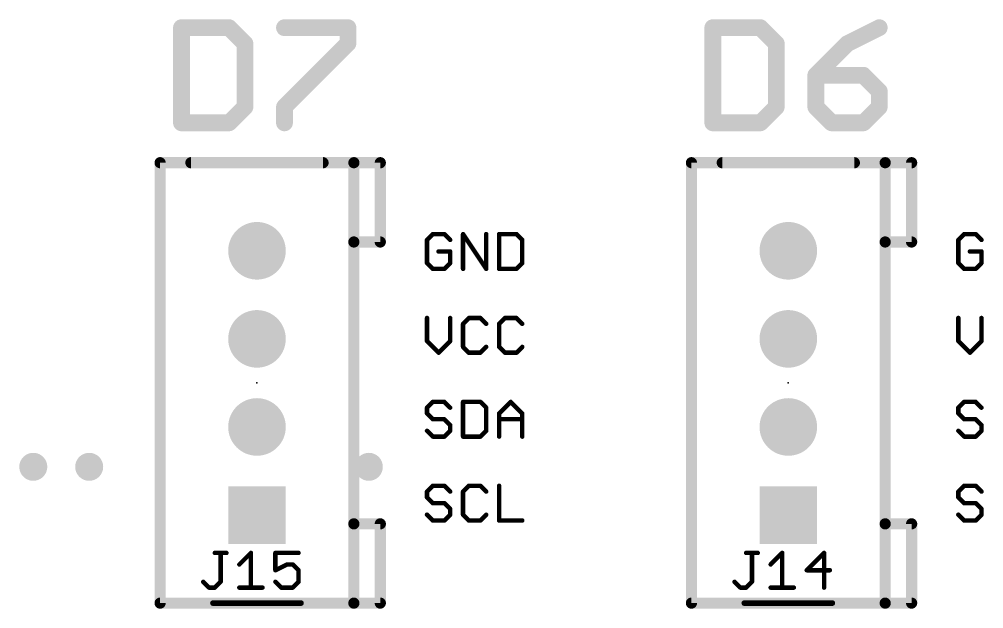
# Model space of a CAD drawing. Extents: x -6 to 140, y -6 to 118.
# Drawn here: x 25.08 to 46.98, y 10.11 to 23.5 of the extents above; entities that cross this region are included whole.
import ezdxf

# ---------------------------------------------------------------- set-up
doc = ezdxf.new("R2010")
doc.units = 0
for name, color, linetype in [('17', 94, 'CONTINUOUS'), ('18', 94, 'CONTINUOUS'), ('21', 251, 'CONTINUOUS'), ('23', 178, 'CONTINUOUS'), ('25', 251, 'CONTINUOUS')]:
    doc.layers.add(name, color=color, linetype=linetype)

# ---------------------------------------------------------------- blocks, each defined once
blk = doc.blocks.new('SQUAREP')
blk.add_solid([(-0.5, -0.5), (0.5, -0.5), (-0.5, 0.5), (0.5, 0.5)])
blk = doc.blocks.new('ROUNDP')
at = {"const_width": 0.5}
blk.add_lwpolyline([(0, -0.25, 1), (0, 0.25, 1), (0, -0.25)], format="xyb", dxfattribs=at)
blk = doc.blocks.new('ROUNDV')
at = {"const_width": 0.5}
blk.add_lwpolyline([(0, -0.25, 1), (0, 0.25, 1), (0, -0.25)], format="xyb", dxfattribs=at)

msp = doc.modelspace()

# ---------------------------------------------------------------- linework, layer by layer
at = {"layer": '21'}
for points, const_width in [([(28.7655, 23.3063), (28.7655, 21.1455)], 0.381), ([(29.8459, 23.3063), (28.7655, 23.3063)], 0.381), ([(30.2061, 22.9462), (29.8459, 23.3063)], 0.381), ([(31.1043, 23.3063), (32.5449, 23.3063)], 0.381), ([(32.5449, 23.3063), (32.5449, 22.9462)], 0.381), ([(40.8305, 23.3063), (40.8305, 21.1455)], 0.381), ([(41.9109, 23.3063), (40.8305, 23.3063)], 0.381), ([(42.2711, 22.9462), (41.9109, 23.3063)], 0.381), ([(44.6099, 23.3063), (43.8896, 22.9462)], 0.381), ([(30.2061, 21.5056), (30.2061, 22.9462)], 0.381), ([(32.5449, 22.9462), (31.1043, 21.5056)], 0.381), ([(42.2711, 21.5056), (42.2711, 22.9462)], 0.381), ([(43.8896, 22.9462), (43.1693, 22.2259)], 0.381), ([(43.1693, 22.2259), (43.1693, 21.5056)], 0.381), ([(44.2497, 22.2259), (43.1693, 22.2259)], 0.381), ([(44.6099, 21.8658), (44.2497, 22.2259)], 0.381), ([(44.6099, 21.5056), (44.6099, 21.8658)], 0.381), ([(29.8459, 21.1455), (30.2061, 21.5056)], 0.381), ([(31.1043, 21.5056), (31.1043, 21.1455)], 0.381), ([(41.9109, 21.1455), (42.2711, 21.5056)], 0.381), ([(43.1693, 21.5056), (43.5294, 21.1455)], 0.381), ([(44.2497, 21.1455), (44.6099, 21.5056)], 0.381), ([(28.7655, 21.1455), (29.8459, 21.1455)], 0.381), ([(40.8305, 21.1455), (41.9109, 21.1455)], 0.381), ([(43.5294, 21.1455), (44.2497, 21.1455)], 0.381), ([(32.68, 20.24), (28.28, 20.24)], 0.254), ([(28.28, 10.24), (28.28, 20.24)], 0.254), ([(28.98, 20.24), (31.98, 20.24)], 0.254), ([(32.68, 18.44), (32.68, 20.24)], 0.254), ([(33.28, 20.24), (32.68, 20.24)], 0.254), ([(33.28, 18.44), (33.28, 20.24)], 0.254), ([(44.745, 20.24), (40.345, 20.24)], 0.254), ([(40.345, 10.24), (40.345, 20.24)], 0.254), ([(41.045, 20.24), (44.045, 20.24)], 0.254), ([(44.745, 18.44), (44.745, 20.24)], 0.254), ([(45.345, 20.24), (44.745, 20.24)], 0.254), ([(45.345, 18.44), (45.345, 20.24)], 0.254), ([(34.4721, 18.6189), (34.3408, 18.4875)], 0.1016), ([(34.7348, 18.6189), (34.4721, 18.6189)], 0.1016), ([(34.8662, 18.4875), (34.7348, 18.6189)], 0.1016), ([(35.1594, 17.8308), (35.1594, 18.6189)], 0.1016), ([(35.1594, 18.6189), (35.6848, 17.8308)], 0.1016), ([(35.6848, 17.8308), (35.6848, 18.6189)], 0.1016), ([(35.978, 18.6189), (35.978, 17.8308)], 0.1016), ([(36.372, 18.6189), (35.978, 18.6189)], 0.1016), ([(36.5033, 18.4875), (36.372, 18.6189)], 0.1016), ([(46.5371, 18.6189), (46.4058, 18.4875)], 0.1016), ([(46.7998, 18.6189), (46.5371, 18.6189)], 0.1016), ([(46.9312, 18.4875), (46.7998, 18.6189)], 0.1016), ([(32.68, 12.04), (32.68, 18.44)], 0.254), ([(32.68, 18.44), (33.28, 18.44)], 0.254), ([(34.3408, 18.4875), (34.3408, 17.9621)], 0.1016), ([(36.5033, 17.9621), (36.5033, 18.4875)], 0.1016), ([(44.745, 12.04), (44.745, 18.44)], 0.254), ([(44.745, 18.44), (45.345, 18.44)], 0.254), ([(46.4058, 18.4875), (46.4058, 17.9621)], 0.1016), ([(34.8662, 18.2248), (34.6035, 18.2248)], 0.1016), ([(34.8662, 17.9621), (34.8662, 18.2248)], 0.1016), ([(46.9312, 18.2248), (46.6685, 18.2248)], 0.1016), ([(46.9312, 17.9621), (46.9312, 18.2248)], 0.1016), ([(34.3408, 17.9621), (34.4721, 17.8308)], 0.1016), ([(34.7348, 17.8308), (34.8662, 17.9621)], 0.1016), ([(36.372, 17.8308), (36.5033, 17.9621)], 0.1016), ([(46.4058, 17.9621), (46.5371, 17.8308)], 0.1016), ([(46.7998, 17.8308), (46.9312, 17.9621)], 0.1016), ([(34.4721, 17.8308), (34.7348, 17.8308)], 0.1016), ([(35.978, 17.8308), (36.372, 17.8308)], 0.1016), ([(46.5371, 17.8308), (46.7998, 17.8308)], 0.1016), ([(34.3408, 16.7139), (34.3408, 16.1885)], 0.1016), ([(34.8662, 16.1885), (34.8662, 16.7139)], 0.1016), ([(35.2907, 16.7139), (35.1594, 16.5825)], 0.1016), ([(35.5534, 16.7139), (35.2907, 16.7139)], 0.1016), ([(35.6848, 16.5825), (35.5534, 16.7139)], 0.1016), ([(36.1093, 16.7139), (35.978, 16.5825)], 0.1016), ([(36.372, 16.7139), (36.1093, 16.7139)], 0.1016), ([(36.5033, 16.5825), (36.372, 16.7139)], 0.1016), ([(46.4058, 16.7139), (46.4058, 16.1885)], 0.1016), ([(46.9312, 16.1885), (46.9312, 16.7139)], 0.1016), ([(35.1594, 16.5825), (35.1594, 16.0571)], 0.1016), ([(35.978, 16.5825), (35.978, 16.0571)], 0.1016), ([(34.3408, 16.1885), (34.6035, 15.9258)], 0.1016), ([(34.6035, 15.9258), (34.8662, 16.1885)], 0.1016), ([(46.4058, 16.1885), (46.6685, 15.9258)], 0.1016), ([(46.6685, 15.9258), (46.9312, 16.1885)], 0.1016), ([(35.1594, 16.0571), (35.2907, 15.9258)], 0.1016), ([(35.5534, 15.9258), (35.6848, 16.0571)], 0.1016), ([(35.978, 16.0571), (36.1093, 15.9258)], 0.1016), ([(36.372, 15.9258), (36.5033, 16.0571)], 0.1016), ([(35.2907, 15.9258), (35.5534, 15.9258)], 0.1016), ([(36.1093, 15.9258), (36.372, 15.9258)], 0.1016), ([(34.4721, 14.8089), (34.3408, 14.6775)], 0.1016), ([(34.3408, 14.6775), (34.3408, 14.5462)], 0.1016), ([(34.7348, 14.8089), (34.4721, 14.8089)], 0.1016), ([(34.8662, 14.6775), (34.7348, 14.8089)], 0.1016), ([(35.1594, 14.8089), (35.1594, 14.0208)], 0.1016), ([(35.5534, 14.8089), (35.1594, 14.8089)], 0.1016), ([(35.6848, 14.6775), (35.5534, 14.8089)], 0.1016), ([(35.6848, 14.1521), (35.6848, 14.6775)], 0.1016), ([(35.978, 14.5462), (36.2406, 14.8089)], 0.1016), ([(36.2406, 14.8089), (36.5033, 14.5462)], 0.1016), ([(46.5371, 14.8089), (46.4058, 14.6775)], 0.1016), ([(46.4058, 14.6775), (46.4058, 14.5462)], 0.1016), ([(46.7998, 14.8089), (46.5371, 14.8089)], 0.1016), ([(46.9312, 14.6775), (46.7998, 14.8089)], 0.1016), ([(34.3408, 14.5462), (34.4721, 14.4148)], 0.1016), ([(34.4721, 14.4148), (34.7348, 14.4148)], 0.1016), ([(34.7348, 14.4148), (34.8662, 14.2835)], 0.1016), ([(35.978, 14.0208), (35.978, 14.5462)], 0.1016), ([(35.978, 14.4148), (36.5033, 14.4148)], 0.1016), ([(36.5033, 14.5462), (36.5033, 14.0208)], 0.1016), ([(46.4058, 14.5462), (46.5371, 14.4148)], 0.1016), ([(46.5371, 14.4148), (46.7998, 14.4148)], 0.1016), ([(46.7998, 14.4148), (46.9312, 14.2835)], 0.1016), ([(34.8662, 14.2835), (34.8662, 14.1521)], 0.1016), ([(46.9312, 14.2835), (46.9312, 14.1521)], 0.1016), ([(34.4721, 14.0208), (34.3408, 14.1521)], 0.1016), ([(34.7348, 14.0208), (34.4721, 14.0208)], 0.1016), ([(34.8662, 14.1521), (34.7348, 14.0208)], 0.1016), ([(35.1594, 14.0208), (35.5534, 14.0208)], 0.1016), ([(35.5534, 14.0208), (35.6848, 14.1521)], 0.1016), ([(46.5371, 14.0208), (46.4058, 14.1521)], 0.1016), ([(46.7998, 14.0208), (46.5371, 14.0208)], 0.1016), ([(46.9312, 14.1521), (46.7998, 14.0208)], 0.1016), ([(34.4721, 12.9039), (34.3408, 12.7725)], 0.1016), ([(34.7348, 12.9039), (34.4721, 12.9039)], 0.1016), ([(34.8662, 12.7725), (34.7348, 12.9039)], 0.1016), ([(35.2907, 12.9039), (35.1594, 12.7725)], 0.1016), ([(35.5534, 12.9039), (35.2907, 12.9039)], 0.1016), ([(35.6848, 12.7725), (35.5534, 12.9039)], 0.1016), ([(35.978, 12.9039), (35.978, 12.1158)], 0.1016), ([(46.5371, 12.9039), (46.4058, 12.7725)], 0.1016), ([(46.7998, 12.9039), (46.5371, 12.9039)], 0.1016), ([(46.9312, 12.7725), (46.7998, 12.9039)], 0.1016), ([(34.3408, 12.7725), (34.3408, 12.6412)], 0.1016), ([(35.1594, 12.7725), (35.1594, 12.2471)], 0.1016), ([(46.4058, 12.7725), (46.4058, 12.6412)], 0.1016), ([(34.3408, 12.6412), (34.4721, 12.5098)], 0.1016), ([(34.4721, 12.5098), (34.7348, 12.5098)], 0.1016), ([(34.7348, 12.5098), (34.8662, 12.3785)], 0.1016), ([(46.4058, 12.6412), (46.5371, 12.5098)], 0.1016), ([(46.5371, 12.5098), (46.7998, 12.5098)], 0.1016), ([(46.7998, 12.5098), (46.9312, 12.3785)], 0.1016), ([(34.4721, 12.1158), (34.3408, 12.2471)], 0.1016), ([(34.8662, 12.2471), (34.7348, 12.1158)], 0.1016), ([(34.8662, 12.3785), (34.8662, 12.2471)], 0.1016), ([(35.1594, 12.2471), (35.2907, 12.1158)], 0.1016), ([(35.5534, 12.1158), (35.6848, 12.2471)], 0.1016), ([(46.5371, 12.1158), (46.4058, 12.2471)], 0.1016), ([(46.9312, 12.2471), (46.7998, 12.1158)], 0.1016), ([(46.9312, 12.3785), (46.9312, 12.2471)], 0.1016), ([(32.68, 10.24), (32.68, 12.04)], 0.254), ([(33.28, 12.04), (32.68, 12.04)], 0.254), ([(33.28, 10.24), (33.28, 12.04)], 0.254), ([(34.7348, 12.1158), (34.4721, 12.1158)], 0.1016), ([(35.2907, 12.1158), (35.5534, 12.1158)], 0.1016), ([(35.978, 12.1158), (36.5033, 12.1158)], 0.1016), ([(44.745, 10.24), (44.745, 12.04)], 0.254), ([(45.345, 12.04), (44.745, 12.04)], 0.254), ([(45.345, 10.24), (45.345, 12.04)], 0.254), ([(46.7998, 12.1158), (46.5371, 12.1158)], 0.1016), ([(28.28, 10.24), (32.68, 10.24)], 0.254), ([(29.48, 10.24), (31.48, 10.24)], 0.127), ([(32.68, 10.24), (33.28, 10.24)], 0.254), ([(40.345, 10.24), (44.745, 10.24)], 0.254), ([(41.545, 10.24), (43.545, 10.24)], 0.127), ([(44.745, 10.24), (45.345, 10.24)], 0.254)]:
    msp.add_lwpolyline(points, dxfattribs=dict(at, const_width=const_width))
for points, const_width in [([(28.7655, 23.4016, 1), (28.7655, 23.2111)], 0.1905), ([(28.8608, 23.3063, 1), (28.6703, 23.3063)], 0.1905), ([(29.9133, 23.3737, 1), (29.7786, 23.239)], 0.1905), ([(29.8459, 23.2111, 1), (29.8459, 23.4016)], 0.1905), ([(31.1043, 23.4016, 1), (31.1043, 23.2111)], 0.1905), ([(32.6401, 23.3063, 1), (32.4496, 23.3063)], 0.1905), ([(32.5449, 23.2111, 1), (32.5449, 23.4016)], 0.1905), ([(40.8305, 23.4016, 1), (40.8305, 23.2111)], 0.1905), ([(40.9258, 23.3063, 1), (40.7353, 23.3063)], 0.1905), ([(41.9783, 23.3737, 1), (41.8436, 23.239)], 0.1905), ([(41.9109, 23.2111, 1), (41.9109, 23.4016)], 0.1905), ([(44.6525, 23.2212, 1), (44.5673, 23.3915)], 0.1905), ([(30.3013, 22.9462, 1), (30.1108, 22.9462)], 0.1905), ([(30.1387, 22.8789, 1), (30.2734, 23.0136)], 0.1905), ([(32.4496, 22.9462, 1), (32.6401, 22.9462)], 0.1905), ([(32.6122, 22.8789, 1), (32.4775, 23.0136)], 0.1905), ([(42.3663, 22.9462, 1), (42.1758, 22.9462)], 0.1905), ([(42.2037, 22.8789, 1), (42.3384, 23.0136)], 0.1905), ([(43.847, 23.0314, 1), (43.9322, 22.861)], 0.1905), ([(43.9569, 22.8789, 1), (43.8222, 23.0136)], 0.1905), ([(43.2645, 22.2259, 1), (43.074, 22.2259)], 0.1905), ([(43.1693, 22.3212, 1), (43.1693, 22.1307)], 0.1905), ([(43.1019, 22.2933, 1), (43.2366, 22.1586)], 0.1905), ([(44.3171, 22.2933, 1), (44.1824, 22.1586)], 0.1905), ([(44.2497, 22.1307, 1), (44.2497, 22.3212)], 0.1905), ([(44.7051, 21.8658, 1), (44.5146, 21.8658)], 0.1905), ([(44.5425, 21.7984, 1), (44.6772, 21.9331)], 0.1905), ([(30.2734, 21.4383, 1), (30.1387, 21.573)], 0.1905), ([(31.1995, 21.5056, 1), (31.009, 21.5056)], 0.1905), ([(42.3384, 21.4383, 1), (42.2037, 21.573)], 0.1905), ([(43.2366, 21.573, 1), (43.1019, 21.4383)], 0.1905), ([(44.6772, 21.4383, 1), (44.5425, 21.573)], 0.1905), ([(30.1108, 21.5056, 1), (30.3013, 21.5056)], 0.1905), ([(31.0369, 21.573, 1), (31.1716, 21.4383)], 0.1905), ([(42.1758, 21.5056, 1), (42.3663, 21.5056)], 0.1905), ([(43.074, 21.5056, 1), (43.2645, 21.5056)], 0.1905), ([(44.5146, 21.5056, 1), (44.7051, 21.5056)], 0.1905), ([(28.7655, 21.2408, 1), (28.7655, 21.0503)], 0.1905), ([(29.7786, 21.2129, 1), (29.9133, 21.0781)], 0.1905), ([(29.8459, 21.0503, 1), (29.8459, 21.2408)], 0.1905), ([(40.8305, 21.2408, 1), (40.8305, 21.0503)], 0.1905), ([(41.8436, 21.2129, 1), (41.9783, 21.0781)], 0.1905), ([(41.9109, 21.0503, 1), (41.9109, 21.2408)], 0.1905), ([(43.5294, 21.2408, 1), (43.5294, 21.0503)], 0.1905), ([(43.4621, 21.0781, 1), (43.5968, 21.2129)], 0.1905), ([(44.1824, 21.2129, 1), (44.3171, 21.0781)], 0.1905), ([(44.2497, 21.0503, 1), (44.2497, 21.2408)], 0.1905), ([(28.6703, 21.1455, 1), (28.8608, 21.1455)], 0.1905), ([(31.009, 21.1455, 1), (31.1995, 21.1455)], 0.1905), ([(40.7353, 21.1455, 1), (40.9258, 21.1455)], 0.1905), ([(28.28, 20.3035, 1), (28.28, 20.1765)], 0.127), ([(28.3435, 20.24, 1), (28.2165, 20.24)], 0.127), ([(28.98, 20.3035, 1), (28.98, 20.1765)], 0.127), ([(31.98, 20.1765, 1), (31.98, 20.3035)], 0.127), ([(32.7435, 20.24, 1), (32.6165, 20.24)], 0.127), ([(32.68, 20.3035, 1), (32.68, 20.1765)], 0.127), ([(32.68, 20.1765, 1), (32.68, 20.3035)], 0.127), ([(33.3435, 20.24, 1), (33.2165, 20.24)], 0.127), ([(33.28, 20.1765, 1), (33.28, 20.3035)], 0.127), ([(40.345, 20.3035, 1), (40.345, 20.1765)], 0.127), ([(40.4085, 20.24, 1), (40.2815, 20.24)], 0.127), ([(41.045, 20.3035, 1), (41.045, 20.1765)], 0.127), ([(44.045, 20.1765, 1), (44.045, 20.3035)], 0.127), ([(44.8085, 20.24, 1), (44.6815, 20.24)], 0.127), ([(44.745, 20.3035, 1), (44.745, 20.1765)], 0.127), ([(44.745, 20.1765, 1), (44.745, 20.3035)], 0.127), ([(45.4085, 20.24, 1), (45.2815, 20.24)], 0.127), ([(45.345, 20.1765, 1), (45.345, 20.3035)], 0.127), ([(34.4721, 18.6443, 1), (34.4721, 18.5935)], 0.0508), ([(34.4901, 18.6009, 1), (34.4542, 18.6368)], 0.0508), ([(34.7528, 18.6368, 1), (34.7169, 18.6009)], 0.0508), ([(34.7348, 18.5935, 1), (34.7348, 18.6443)], 0.0508), ([(35.1805, 18.633, 1), (35.1382, 18.6048)], 0.0508), ([(35.1848, 18.6189, 1), (35.134, 18.6189)], 0.0508), ([(35.7102, 18.6189, 1), (35.6594, 18.6189)], 0.0508), ([(36.0034, 18.6189, 1), (35.9526, 18.6189)], 0.0508), ([(35.978, 18.6443, 1), (35.978, 18.5935)], 0.0508), ([(36.39, 18.6368, 1), (36.354, 18.6009)], 0.0508), ([(36.372, 18.5935, 1), (36.372, 18.6443)], 0.0508), ([(46.5371, 18.6443, 1), (46.5371, 18.5935)], 0.0508), ([(46.5551, 18.6009, 1), (46.5192, 18.6368)], 0.0508), ([(46.8178, 18.6368, 1), (46.7819, 18.6009)], 0.0508), ([(46.7998, 18.5935, 1), (46.7998, 18.6443)], 0.0508), ([(32.7435, 18.44, 1), (32.6165, 18.44)], 0.127), ([(32.68, 18.5035, 1), (32.68, 18.3765)], 0.127), ([(32.6165, 18.44, 1), (32.7435, 18.44)], 0.127), ([(33.2165, 18.44, 1), (33.3435, 18.44)], 0.127), ([(33.28, 18.3765, 1), (33.28, 18.5035)], 0.127), ([(34.3662, 18.4875, 1), (34.3154, 18.4875)], 0.0508), ([(34.3228, 18.5055, 1), (34.3588, 18.4696)], 0.0508), ([(34.8482, 18.4696, 1), (34.8841, 18.5055)], 0.0508), ([(36.5287, 18.4875, 1), (36.4779, 18.4875)], 0.0508), ([(36.4854, 18.4696, 1), (36.5213, 18.5055)], 0.0508), ([(44.8085, 18.44, 1), (44.6815, 18.44)], 0.127), ([(44.745, 18.5035, 1), (44.745, 18.3765)], 0.127), ([(44.6815, 18.44, 1), (44.8085, 18.44)], 0.127), ([(45.2815, 18.44, 1), (45.4085, 18.44)], 0.127), ([(45.345, 18.3765, 1), (45.345, 18.5035)], 0.127), ([(46.4312, 18.4875, 1), (46.3804, 18.4875)], 0.0508), ([(46.3878, 18.5055, 1), (46.4238, 18.4696)], 0.0508), ([(46.9132, 18.4696, 1), (46.9491, 18.5055)], 0.0508), ([(34.6035, 18.2502, 1), (34.6035, 18.1994)], 0.0508), ([(34.8916, 18.2248, 1), (34.8408, 18.2248)], 0.0508), ([(34.8662, 18.1994, 1), (34.8662, 18.2502)], 0.0508), ([(46.6685, 18.2502, 1), (46.6685, 18.1994)], 0.0508), ([(46.9566, 18.2248, 1), (46.9058, 18.2248)], 0.0508), ([(46.9312, 18.1994, 1), (46.9312, 18.2502)], 0.0508), ([(34.3588, 17.9801, 1), (34.3228, 17.9442)], 0.0508), ([(34.3154, 17.9621, 1), (34.3662, 17.9621)], 0.0508), ([(34.8408, 17.9621, 1), (34.8916, 17.9621)], 0.0508), ([(34.8841, 17.9442, 1), (34.8482, 17.9801)], 0.0508), ([(36.4779, 17.9621, 1), (36.5287, 17.9621)], 0.0508), ([(36.5213, 17.9442, 1), (36.4854, 17.9801)], 0.0508), ([(46.4238, 17.9801, 1), (46.3878, 17.9442)], 0.0508), ([(46.3804, 17.9621, 1), (46.4312, 17.9621)], 0.0508), ([(46.9058, 17.9621, 1), (46.9566, 17.9621)], 0.0508), ([(46.9491, 17.9442, 1), (46.9132, 17.9801)], 0.0508), ([(34.4721, 17.8562, 1), (34.4721, 17.8054)], 0.0508), ([(34.4542, 17.8128, 1), (34.4901, 17.8488)], 0.0508), ([(34.7169, 17.8488, 1), (34.7528, 17.8128)], 0.0508), ([(34.7348, 17.8054, 1), (34.7348, 17.8562)], 0.0508), ([(35.134, 17.8308, 1), (35.1848, 17.8308)], 0.0508), ([(35.6594, 17.8308, 1), (35.7102, 17.8308)], 0.0508), ([(35.6636, 17.8167, 1), (35.7059, 17.8449)], 0.0508), ([(35.978, 17.8562, 1), (35.978, 17.8054)], 0.0508), ([(35.9526, 17.8308, 1), (36.0034, 17.8308)], 0.0508), ([(36.354, 17.8488, 1), (36.39, 17.8128)], 0.0508), ([(36.372, 17.8054, 1), (36.372, 17.8562)], 0.0508), ([(46.5371, 17.8562, 1), (46.5371, 17.8054)], 0.0508), ([(46.5192, 17.8128, 1), (46.5551, 17.8488)], 0.0508), ([(46.7819, 17.8488, 1), (46.8178, 17.8128)], 0.0508), ([(46.7998, 17.8054, 1), (46.7998, 17.8562)], 0.0508), ([(34.3662, 16.7139, 1), (34.3154, 16.7139)], 0.0508), ([(34.8916, 16.7139, 1), (34.8408, 16.7139)], 0.0508), ([(35.2907, 16.7393, 1), (35.2907, 16.6885)], 0.0508), ([(35.3087, 16.6959, 1), (35.2728, 16.7318)], 0.0508), ([(35.5714, 16.7318, 1), (35.5355, 16.6959)], 0.0508), ([(35.5534, 16.6885, 1), (35.5534, 16.7393)], 0.0508), ([(36.1093, 16.7393, 1), (36.1093, 16.6885)], 0.0508), ([(36.1273, 16.6959, 1), (36.0913, 16.7318)], 0.0508), ([(36.39, 16.7318, 1), (36.354, 16.6959)], 0.0508), ([(36.372, 16.6885, 1), (36.372, 16.7393)], 0.0508), ([(46.4312, 16.7139, 1), (46.3804, 16.7139)], 0.0508), ([(46.9566, 16.7139, 1), (46.9058, 16.7139)], 0.0508), ([(35.1848, 16.5825, 1), (35.134, 16.5825)], 0.0508), ([(35.1414, 16.6005, 1), (35.1773, 16.5646)], 0.0508), ([(35.6668, 16.5646, 1), (35.7027, 16.6005)], 0.0508), ([(36.0034, 16.5825, 1), (35.9526, 16.5825)], 0.0508), ([(35.96, 16.6005, 1), (35.9959, 16.5646)], 0.0508), ([(36.4854, 16.5646, 1), (36.5213, 16.6005)], 0.0508), ([(34.3588, 16.2065, 1), (34.3228, 16.1705)], 0.0508), ([(34.3154, 16.1885, 1), (34.3662, 16.1885)], 0.0508), ([(34.8408, 16.1885, 1), (34.8916, 16.1885)], 0.0508), ([(34.8841, 16.1705, 1), (34.8482, 16.2065)], 0.0508), ([(46.4238, 16.2065, 1), (46.3878, 16.1705)], 0.0508), ([(46.3804, 16.1885, 1), (46.4312, 16.1885)], 0.0508), ([(46.9058, 16.1885, 1), (46.9566, 16.1885)], 0.0508), ([(46.9491, 16.1705, 1), (46.9132, 16.2065)], 0.0508), ([(35.1773, 16.0751, 1), (35.1414, 16.0392)], 0.0508), ([(35.134, 16.0571, 1), (35.1848, 16.0571)], 0.0508), ([(35.7027, 16.0392, 1), (35.6668, 16.0751)], 0.0508), ([(35.9959, 16.0751, 1), (35.96, 16.0392)], 0.0508), ([(35.9526, 16.0571, 1), (36.0034, 16.0571)], 0.0508), ([(36.5213, 16.0392, 1), (36.4854, 16.0751)], 0.0508), ([(34.5855, 15.9438, 1), (34.6215, 15.9078)], 0.0508), ([(34.5855, 15.9078, 1), (34.6215, 15.9438)], 0.0508), ([(35.2907, 15.9512, 1), (35.2907, 15.9004)], 0.0508), ([(35.2728, 15.9078, 1), (35.3087, 15.9438)], 0.0508), ([(35.5355, 15.9438, 1), (35.5714, 15.9078)], 0.0508), ([(35.5534, 15.9004, 1), (35.5534, 15.9512)], 0.0508), ([(36.1093, 15.9512, 1), (36.1093, 15.9004)], 0.0508), ([(36.0913, 15.9078, 1), (36.1273, 15.9438)], 0.0508), ([(36.354, 15.9438, 1), (36.39, 15.9078)], 0.0508), ([(36.372, 15.9004, 1), (36.372, 15.9512)], 0.0508), ([(46.6505, 15.9438, 1), (46.6865, 15.9078)], 0.0508), ([(46.6505, 15.9078, 1), (46.6865, 15.9438)], 0.0508), ([(34.3662, 14.6775, 1), (34.3154, 14.6775)], 0.0508), ([(34.3228, 14.6955, 1), (34.3588, 14.6596)], 0.0508), ([(34.4721, 14.8343, 1), (34.4721, 14.7835)], 0.0508), ([(34.4901, 14.7909, 1), (34.4542, 14.8268)], 0.0508), ([(34.7528, 14.8268, 1), (34.7169, 14.7909)], 0.0508), ([(34.7348, 14.7835, 1), (34.7348, 14.8343)], 0.0508), ([(34.8482, 14.6596, 1), (34.8841, 14.6955)], 0.0508), ([(35.1848, 14.8089, 1), (35.134, 14.8089)], 0.0508), ([(35.1594, 14.8343, 1), (35.1594, 14.7835)], 0.0508), ([(35.5714, 14.8268, 1), (35.5355, 14.7909)], 0.0508), ([(35.5534, 14.7835, 1), (35.5534, 14.8343)], 0.0508), ([(35.7102, 14.6775, 1), (35.6594, 14.6775)], 0.0508), ([(35.6668, 14.6596, 1), (35.7027, 14.6955)], 0.0508), ([(36.2586, 14.8268, 1), (36.2227, 14.7909)], 0.0508), ([(36.2586, 14.7909, 1), (36.2227, 14.8268)], 0.0508), ([(46.4312, 14.6775, 1), (46.3804, 14.6775)], 0.0508), ([(46.3878, 14.6955, 1), (46.4238, 14.6596)], 0.0508), ([(46.5371, 14.8343, 1), (46.5371, 14.7835)], 0.0508), ([(46.5551, 14.7909, 1), (46.5192, 14.8268)], 0.0508), ([(46.8178, 14.8268, 1), (46.7819, 14.7909)], 0.0508), ([(46.7998, 14.7835, 1), (46.7998, 14.8343)], 0.0508), ([(46.9132, 14.6596, 1), (46.9491, 14.6955)], 0.0508), ([(34.3588, 14.5641, 1), (34.3228, 14.5282)], 0.0508), ([(34.3154, 14.5462, 1), (34.3662, 14.5462)], 0.0508), ([(34.4721, 14.4402, 1), (34.4721, 14.3894)], 0.0508), ([(34.4542, 14.3969, 1), (34.4901, 14.4328)], 0.0508), ([(34.7528, 14.4328, 1), (34.7169, 14.3969)], 0.0508), ([(34.7348, 14.3894, 1), (34.7348, 14.4402)], 0.0508), ([(36.0034, 14.5462, 1), (35.9526, 14.5462)], 0.0508), ([(35.96, 14.5641, 1), (35.9959, 14.5282)], 0.0508), ([(35.978, 14.4402, 1), (35.978, 14.3894)], 0.0508), ([(36.5287, 14.5462, 1), (36.4779, 14.5462)], 0.0508), ([(36.4854, 14.5282, 1), (36.5213, 14.5641)], 0.0508), ([(36.5033, 14.3894, 1), (36.5033, 14.4402)], 0.0508), ([(46.4238, 14.5641, 1), (46.3878, 14.5282)], 0.0508), ([(46.3804, 14.5462, 1), (46.4312, 14.5462)], 0.0508), ([(46.5371, 14.4402, 1), (46.5371, 14.3894)], 0.0508), ([(46.5192, 14.3969, 1), (46.5551, 14.4328)], 0.0508), ([(46.8178, 14.4328, 1), (46.7819, 14.3969)], 0.0508), ([(46.7998, 14.3894, 1), (46.7998, 14.4402)], 0.0508), ([(34.8916, 14.2835, 1), (34.8408, 14.2835)], 0.0508), ([(34.8482, 14.2655, 1), (34.8841, 14.3015)], 0.0508), ([(46.9566, 14.2835, 1), (46.9058, 14.2835)], 0.0508), ([(46.9132, 14.2655, 1), (46.9491, 14.3015)], 0.0508), ([(34.3588, 14.1701, 1), (34.3228, 14.1342)], 0.0508), ([(34.4721, 14.0462, 1), (34.4721, 13.9954)], 0.0508), ([(34.4542, 14.0028, 1), (34.4901, 14.0388)], 0.0508), ([(34.7169, 14.0388, 1), (34.7528, 14.0028)], 0.0508), ([(34.7348, 13.9954, 1), (34.7348, 14.0462)], 0.0508), ([(34.8408, 14.1521, 1), (34.8916, 14.1521)], 0.0508), ([(34.8841, 14.1342, 1), (34.8482, 14.1701)], 0.0508), ([(35.1594, 14.0462, 1), (35.1594, 13.9954)], 0.0508), ([(35.134, 14.0208, 1), (35.1848, 14.0208)], 0.0508), ([(35.5355, 14.0388, 1), (35.5714, 14.0028)], 0.0508), ([(35.5534, 13.9954, 1), (35.5534, 14.0462)], 0.0508), ([(35.6594, 14.1521, 1), (35.7102, 14.1521)], 0.0508), ([(35.7027, 14.1342, 1), (35.6668, 14.1701)], 0.0508), ([(35.9526, 14.0208, 1), (36.0034, 14.0208)], 0.0508), ([(36.4779, 14.0208, 1), (36.5287, 14.0208)], 0.0508), ([(46.4238, 14.1701, 1), (46.3878, 14.1342)], 0.0508), ([(46.5371, 14.0462, 1), (46.5371, 13.9954)], 0.0508), ([(46.5192, 14.0028, 1), (46.5551, 14.0388)], 0.0508), ([(46.7819, 14.0388, 1), (46.8178, 14.0028)], 0.0508), ([(46.7998, 13.9954, 1), (46.7998, 14.0462)], 0.0508), ([(46.9058, 14.1521, 1), (46.9566, 14.1521)], 0.0508), ([(46.9491, 14.1342, 1), (46.9132, 14.1701)], 0.0508), ([(34.4721, 12.9293, 1), (34.4721, 12.8785)], 0.0508), ([(34.4901, 12.8859, 1), (34.4542, 12.9218)], 0.0508), ([(34.7528, 12.9218, 1), (34.7169, 12.8859)], 0.0508), ([(34.7348, 12.8785, 1), (34.7348, 12.9293)], 0.0508), ([(35.2907, 12.9293, 1), (35.2907, 12.8785)], 0.0508), ([(35.3087, 12.8859, 1), (35.2728, 12.9218)], 0.0508), ([(35.5714, 12.9218, 1), (35.5355, 12.8859)], 0.0508), ([(35.5534, 12.8785, 1), (35.5534, 12.9293)], 0.0508), ([(36.0034, 12.9039, 1), (35.9526, 12.9039)], 0.0508), ([(46.5371, 12.9293, 1), (46.5371, 12.8785)], 0.0508), ([(46.5551, 12.8859, 1), (46.5192, 12.9218)], 0.0508), ([(46.8178, 12.9218, 1), (46.7819, 12.8859)], 0.0508), ([(46.7998, 12.8785, 1), (46.7998, 12.9293)], 0.0508), ([(34.3662, 12.7725, 1), (34.3154, 12.7725)], 0.0508), ([(34.3228, 12.7905, 1), (34.3588, 12.7546)], 0.0508), ([(34.8482, 12.7546, 1), (34.8841, 12.7905)], 0.0508), ([(35.1848, 12.7725, 1), (35.134, 12.7725)], 0.0508), ([(35.1414, 12.7905, 1), (35.1773, 12.7546)], 0.0508), ([(35.6668, 12.7546, 1), (35.7027, 12.7905)], 0.0508), ([(46.4312, 12.7725, 1), (46.3804, 12.7725)], 0.0508), ([(46.3878, 12.7905, 1), (46.4238, 12.7546)], 0.0508), ([(46.9132, 12.7546, 1), (46.9491, 12.7905)], 0.0508), ([(34.3588, 12.6591, 1), (34.3228, 12.6232)], 0.0508), ([(34.3154, 12.6412, 1), (34.3662, 12.6412)], 0.0508), ([(34.4721, 12.5352, 1), (34.4721, 12.4844)], 0.0508), ([(34.4542, 12.4919, 1), (34.4901, 12.5278)], 0.0508), ([(34.7528, 12.5278, 1), (34.7169, 12.4919)], 0.0508), ([(34.7348, 12.4844, 1), (34.7348, 12.5352)], 0.0508), ([(46.4238, 12.6591, 1), (46.3878, 12.6232)], 0.0508), ([(46.3804, 12.6412, 1), (46.4312, 12.6412)], 0.0508), ([(46.5371, 12.5352, 1), (46.5371, 12.4844)], 0.0508), ([(46.5192, 12.4919, 1), (46.5551, 12.5278)], 0.0508), ([(46.8178, 12.5278, 1), (46.7819, 12.4919)], 0.0508), ([(46.7998, 12.4844, 1), (46.7998, 12.5352)], 0.0508), ([(34.3588, 12.2651, 1), (34.3228, 12.2292)], 0.0508), ([(34.8916, 12.3785, 1), (34.8408, 12.3785)], 0.0508), ([(34.8408, 12.2471, 1), (34.8916, 12.2471)], 0.0508), ([(34.8482, 12.3605, 1), (34.8841, 12.3965)], 0.0508), ([(34.8841, 12.2292, 1), (34.8482, 12.2651)], 0.0508), ([(35.1773, 12.2651, 1), (35.1414, 12.2292)], 0.0508), ([(35.134, 12.2471, 1), (35.1848, 12.2471)], 0.0508), ([(35.7027, 12.2292, 1), (35.6668, 12.2651)], 0.0508), ([(46.4238, 12.2651, 1), (46.3878, 12.2292)], 0.0508), ([(46.9566, 12.3785, 1), (46.9058, 12.3785)], 0.0508), ([(46.9058, 12.2471, 1), (46.9566, 12.2471)], 0.0508), ([(46.9132, 12.3605, 1), (46.9491, 12.3965)], 0.0508), ([(46.9491, 12.2292, 1), (46.9132, 12.2651)], 0.0508), ([(32.7435, 12.04, 1), (32.6165, 12.04)], 0.127), ([(32.68, 12.1035, 1), (32.68, 11.9765)], 0.127), ([(32.6165, 12.04, 1), (32.7435, 12.04)], 0.127), ([(33.3435, 12.04, 1), (33.2165, 12.04)], 0.127), ([(33.28, 11.9765, 1), (33.28, 12.1035)], 0.127), ([(34.4721, 12.1412, 1), (34.4721, 12.0904)], 0.0508), ([(34.4542, 12.0978, 1), (34.4901, 12.1338)], 0.0508), ([(34.7169, 12.1338, 1), (34.7528, 12.0978)], 0.0508), ([(34.7348, 12.0904, 1), (34.7348, 12.1412)], 0.0508), ([(35.2907, 12.1412, 1), (35.2907, 12.0904)], 0.0508), ([(35.2728, 12.0978, 1), (35.3087, 12.1338)], 0.0508), ([(35.5355, 12.1338, 1), (35.5714, 12.0978)], 0.0508), ([(35.5534, 12.0904, 1), (35.5534, 12.1412)], 0.0508), ([(35.978, 12.1412, 1), (35.978, 12.0904)], 0.0508), ([(35.9526, 12.1158, 1), (36.0034, 12.1158)], 0.0508), ([(36.5033, 12.0904, 1), (36.5033, 12.1412)], 0.0508), ([(44.8085, 12.04, 1), (44.6815, 12.04)], 0.127), ([(44.745, 12.1035, 1), (44.745, 11.9765)], 0.127), ([(44.6815, 12.04, 1), (44.8085, 12.04)], 0.127), ([(45.4085, 12.04, 1), (45.2815, 12.04)], 0.127), ([(45.345, 11.9765, 1), (45.345, 12.1035)], 0.127), ([(46.5371, 12.1412, 1), (46.5371, 12.0904)], 0.0508), ([(46.5192, 12.0978, 1), (46.5551, 12.1338)], 0.0508), ([(46.7819, 12.1338, 1), (46.8178, 12.0978)], 0.0508), ([(46.7998, 12.0904, 1), (46.7998, 12.1412)], 0.0508), ([(28.28, 10.3035, 1), (28.28, 10.1765)], 0.127), ([(28.2165, 10.24, 1), (28.3435, 10.24)], 0.127), ([(29.48, 10.2718, 1), (29.48, 10.2082)], 0.0635), ([(31.48, 10.2082, 1), (31.48, 10.2718)], 0.0635), ([(32.68, 10.3035, 1), (32.68, 10.1765)], 0.127), ([(32.6165, 10.24, 1), (32.7435, 10.24)], 0.127), ([(32.68, 10.1765, 1), (32.68, 10.3035)], 0.127), ([(33.2165, 10.24, 1), (33.3435, 10.24)], 0.127), ([(33.28, 10.1765, 1), (33.28, 10.3035)], 0.127), ([(40.345, 10.3035, 1), (40.345, 10.1765)], 0.127), ([(40.2815, 10.24, 1), (40.4085, 10.24)], 0.127), ([(41.545, 10.2718, 1), (41.545, 10.2082)], 0.0635), ([(43.545, 10.2082, 1), (43.545, 10.2718)], 0.0635), ([(44.745, 10.3035, 1), (44.745, 10.1765)], 0.127), ([(44.6815, 10.24, 1), (44.8085, 10.24)], 0.127), ([(44.745, 10.1765, 1), (44.745, 10.3035)], 0.127), ([(45.2815, 10.24, 1), (45.4085, 10.24)], 0.127), ([(45.345, 10.1765, 1), (45.345, 10.3035)], 0.127)]:
    msp.add_lwpolyline(points, format="xyb", dxfattribs=dict(at, const_width=const_width))
at = {"layer": '23'}
for p in [(30.48, 15.24), (42.545, 15.24)]:
    msp.add_point(p, dxfattribs=at)
at = {"layer": '25', "const_width": 0.1016}
for points in [[(29.5235, 11.3799), (29.7862, 11.3799)], [(29.6548, 10.7231), (29.6548, 11.3799)], [(30.0794, 11.1172), (30.3421, 11.3799)], [(30.3421, 11.3799), (30.3421, 10.5918)], [(31.4233, 11.3799), (30.898, 11.3799)], [(30.898, 11.3799), (30.898, 10.9858)], [(41.5885, 11.3799), (41.8512, 11.3799)], [(41.7198, 10.7231), (41.7198, 11.3799)], [(42.1444, 11.1172), (42.4071, 11.3799)], [(42.4071, 11.3799), (42.4071, 10.5918)], [(43.357, 11.3799), (42.963, 10.9858)], [(43.357, 10.5918), (43.357, 11.3799)], [(30.898, 10.9858), (31.1606, 11.1172)], [(31.1606, 11.1172), (31.292, 11.1172)], [(31.292, 11.1172), (31.4233, 10.9858)], [(31.4233, 10.9858), (31.4233, 10.7231)], [(42.963, 10.9858), (43.4883, 10.9858)], [(29.2608, 10.7231), (29.3921, 10.5918)], [(29.5235, 10.5918), (29.6548, 10.7231)], [(31.0293, 10.5918), (30.898, 10.7231)], [(31.4233, 10.7231), (31.292, 10.5918)], [(41.3258, 10.7231), (41.4571, 10.5918)], [(41.5885, 10.5918), (41.7198, 10.7231)], [(29.3921, 10.5918), (29.5235, 10.5918)], [(30.0794, 10.5918), (30.6048, 10.5918)], [(31.292, 10.5918), (31.0293, 10.5918)], [(41.4571, 10.5918), (41.5885, 10.5918)], [(42.1444, 10.5918), (42.6698, 10.5918)]]:
    msp.add_lwpolyline(points, dxfattribs=at)
at = {"layer": '25', "const_width": 0.0508}
for points in [[(29.5235, 11.4053, 1), (29.5235, 11.3545)], [(29.6802, 11.3799, 1), (29.6294, 11.3799)], [(29.7862, 11.3545, 1), (29.7862, 11.4053)], [(30.3675, 11.3799, 1), (30.3167, 11.3799)], [(30.36, 11.3619, 1), (30.3241, 11.3978)], [(30.898, 11.4053, 1), (30.898, 11.3545)], [(30.9234, 11.3799, 1), (30.8726, 11.3799)], [(31.4233, 11.3545, 1), (31.4233, 11.4053)], [(41.5885, 11.4053, 1), (41.5885, 11.3545)], [(41.7452, 11.3799, 1), (41.6944, 11.3799)], [(41.8512, 11.3545, 1), (41.8512, 11.4053)], [(42.4325, 11.3799, 1), (42.3817, 11.3799)], [(42.425, 11.3619, 1), (42.3891, 11.3978)], [(43.3824, 11.3799, 1), (43.3316, 11.3799)], [(43.375, 11.3619, 1), (43.339, 11.3978)], [(30.0614, 11.1351, 1), (30.0973, 11.0992)], [(30.8866, 11.0086, 1), (30.9093, 10.9631)], [(30.8726, 10.9858, 1), (30.9234, 10.9858)], [(31.1606, 11.1426, 1), (31.1606, 11.0918)], [(31.172, 11.0945, 1), (31.1493, 11.1399)], [(31.31, 11.1351, 1), (31.274, 11.0992)], [(31.292, 11.0918, 1), (31.292, 11.1426)], [(31.4487, 10.9858, 1), (31.3979, 10.9858)], [(31.4054, 10.9679, 1), (31.4413, 11.0038)], [(42.1264, 11.1351, 1), (42.1623, 11.0992)], [(42.963, 11.0112, 1), (42.963, 10.9604)], [(42.945, 11.0038, 1), (42.9809, 10.9679)], [(43.4883, 10.9604, 1), (43.4883, 11.0112)], [(29.2788, 10.7411, 1), (29.2428, 10.7052)], [(29.6294, 10.7231, 1), (29.6802, 10.7231)], [(29.6728, 10.7052, 1), (29.6369, 10.7411)], [(30.9159, 10.7411, 1), (30.88, 10.7052)], [(31.3979, 10.7231, 1), (31.4487, 10.7231)], [(31.4413, 10.7052, 1), (31.4054, 10.7411)], [(41.3438, 10.7411, 1), (41.3078, 10.7052)], [(41.6944, 10.7231, 1), (41.7452, 10.7231)], [(41.7378, 10.7052, 1), (41.7019, 10.7411)], [(29.3921, 10.6172, 1), (29.3921, 10.5664)], [(29.3742, 10.5738, 1), (29.4101, 10.6098)], [(29.5055, 10.6098, 1), (29.5415, 10.5738)], [(29.5235, 10.5664, 1), (29.5235, 10.6172)], [(30.0794, 10.6172, 1), (30.0794, 10.5664)], [(30.3167, 10.5918, 1), (30.3675, 10.5918)], [(30.6048, 10.5664, 1), (30.6048, 10.6172)], [(31.0293, 10.6172, 1), (31.0293, 10.5664)], [(31.0113, 10.5738, 1), (31.0473, 10.6098)], [(31.274, 10.6098, 1), (31.31, 10.5738)], [(31.292, 10.5664, 1), (31.292, 10.6172)], [(41.4571, 10.6172, 1), (41.4571, 10.5664)], [(41.4392, 10.5738, 1), (41.4751, 10.6098)], [(41.5705, 10.6098, 1), (41.6065, 10.5738)], [(41.5885, 10.5664, 1), (41.5885, 10.6172)], [(42.1444, 10.6172, 1), (42.1444, 10.5664)], [(42.3817, 10.5918, 1), (42.4325, 10.5918)], [(42.6698, 10.5664, 1), (42.6698, 10.6172)], [(43.3316, 10.5918, 1), (43.3824, 10.5918)]]:
    msp.add_lwpolyline(points, format="xyb", dxfattribs=at)

# ---------------------------------------------------------------- block references
at = {"layer": '17', "xscale": 1.308, "yscale": 1.308, "rotation": 90}
for name, p in [('ROUNDP', (30.48, 18.24)), ('ROUNDP', (30.48, 18.24)), ('ROUNDP', (42.545, 18.24)), ('ROUNDP', (42.545, 18.24)), ('ROUNDP', (30.48, 16.24)), ('ROUNDP', (30.48, 16.24)), ('ROUNDP', (42.545, 16.24)), ('ROUNDP', (42.545, 16.24)), ('ROUNDP', (30.48, 14.24)), ('ROUNDP', (30.48, 14.24)), ('ROUNDP', (42.545, 14.24)), ('ROUNDP', (42.545, 14.24)), ('SQUAREP', (30.48, 12.24)), ('SQUAREP', (30.48, 12.24)), ('SQUAREP', (42.545, 12.24)), ('SQUAREP', (42.545, 12.24))]:
    msp.add_blockref(name, p, dxfattribs=at)
at = {"layer": '18', "xscale": 0.635, "yscale": 0.635}
for p in [(25.4, 13.335), (26.67, 13.335), (33.02, 13.335)]:
    msp.add_blockref('ROUNDV', p, dxfattribs=at)

doc.saveas('drawing.dxf')
